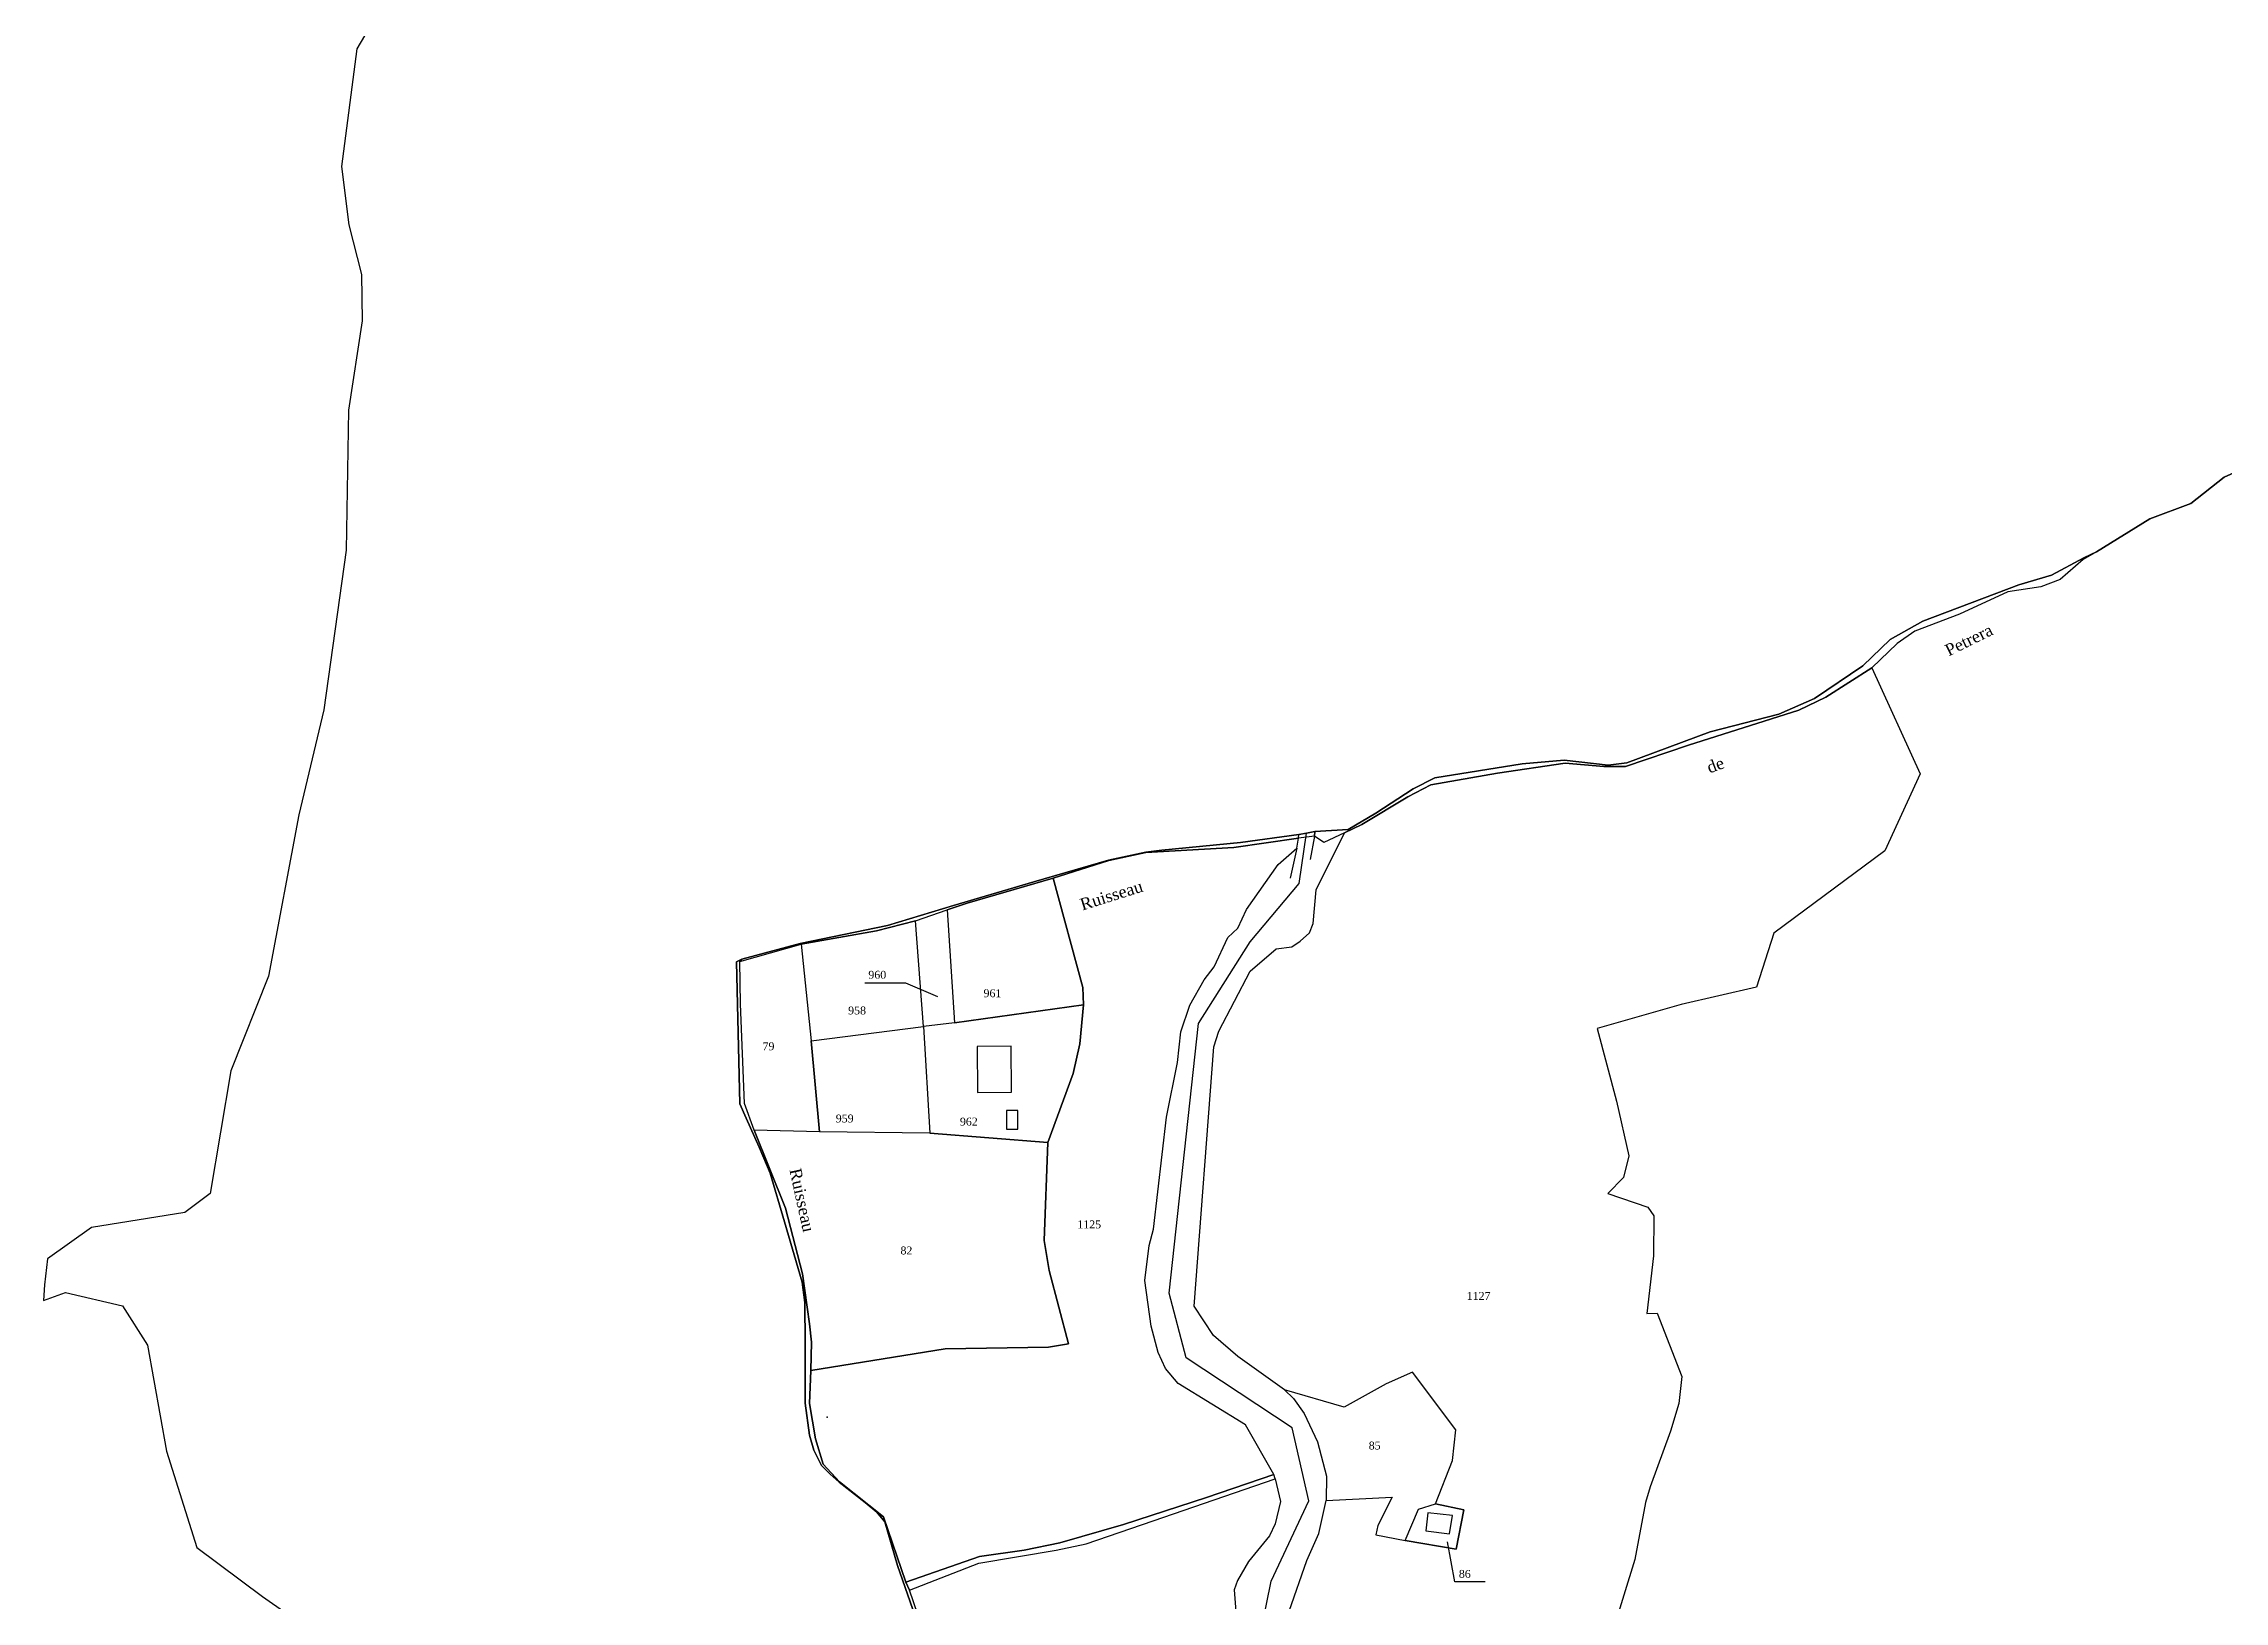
# Model space of a CAD drawing. Extents: x 1206804 to 1210977, y 6152742 to 6157901.
# Drawn here: x 1207107 to 1207660, y 6156507 to 6156901 of the extents above; entities that cross this region are included whole.
import ezdxf

# ---------------------------------------------------------------- set-up
doc = ezdxf.new("R2010")
doc.units = 0
doc.linetypes.add('CONTINU', pattern=[0])
doc.layers.get('0').update_dxf_attribs({"linetype": 'CONTINU'})
for name, color, linetype in [('1FLECHEFL', 7, 'CONTINU'), ('1LIEUDIT', 7, 'CONTINU'), ('1PARCELLE', 7, 'CONTINU'), ('1SECTION', 7, 'CONTINU'), ('1SUBDSECT', 7, 'CONTINU'), ('1TRONFLUV', 7, 'CONTINU'), ('1ZONCOMM', 7, 'CONTINU'), ('3BATIDUR', 7, 'CONTINU'), ('3BATILEGER', 7, 'CONTINU'), ('3FLECHEPAR', 7, 'CONTINU'), ('3PARCELLETEX', 7, 'CONTINU'), ('3PONT', 7, 'CONTINU'), ('3SENTIER', 7, 'CONTINU'), ('3TRONFLUVTEX', 7, 'CONTINU')]:
    doc.layers.add(name, color=color, linetype=linetype)
doc.styles.get("Standard").update_dxf_attribs({"font": 'Times New Roman'})

# ---------------------------------------------------------------- blocks, each defined once
blk = doc.blocks.new('FLECHRU1')
blk.add_point((0, 0))

msp = doc.modelspace()

# ---------------------------------------------------------------- linework, layer by layer
at = {"layer": '1LIEUDIT'}
msp.add_lwpolyline([(1207666.86, 6156794.94), (1207659.66, 6156791.68), (1207651.21, 6156785.05), (1207640.8, 6156781.15), (1207627.34, 6156772.81), (1207624.08, 6156771.28), (1207615.88, 6156766.85), (1207607.64, 6156764.44), (1207583.32, 6156755.22), (1207575.01, 6156750.58), (1207568.08, 6156743.94), (1207555.87, 6156735.69), (1207546.82, 6156731.69), (1207529.41, 6156727.18), (1207508.29, 6156719.32), (1207503.61, 6156718.75), (1207492.41, 6156720.04), (1207481.82, 6156719.11), (1207459.64, 6156715.52), (1207454.15, 6156712.77), (1207444.73, 6156706.6), (1207437.73, 6156702.47), (1207429.3, 6156701.95), (1207427.17, 6156701.54), (1207425.22, 6156701.25), (1207410.48, 6156699.19), (1207390.48, 6156697.28), (1207386.44, 6156696.74), (1207377.04, 6156694.75), (1207358.08, 6156689.25), (1207337.74, 6156683.25), (1207321.05, 6156678.17), (1207298.86, 6156673.59), (1207284.15, 6156669.67), (1207282.73, 6156668.98), (1207283.6, 6156633.03), (1207285.22, 6156629.4), (1207288.5, 6156622.01), (1207291.32, 6156615.47), (1207294.97, 6156603.13), (1207299.44, 6156587.84), (1207300.1, 6156582.71), (1207300.17, 6156572.3), (1207300.15, 6156557.21), (1207301.29, 6156549.12), (1207302.39, 6156545.32), (1207304.34, 6156541.4), (1207306.4, 6156539.34), (1207308.81, 6156537.17), (1207315.37, 6156532.02), (1207318.31, 6156529.59), (1207320.36, 6156527.16), (1207323.56, 6156516.11), (1207332.62, 6156490.2)], dxfattribs=at)
at = {"layer": '1PARCELLE'}
for points in [[(1207666.86, 6156794.94), (1207659.66, 6156791.68), (1207651.21, 6156785.05), (1207640.8, 6156781.15), (1207627.34, 6156772.81), (1207623.89, 6156770.82), (1207618.11, 6156765.79), (1207613.17, 6156763.91), (1207604.85, 6156762.7), (1207592.58, 6156757.04), (1207581.29, 6156752.72), (1207576.84, 6156749.56), (1207570.37, 6156743.41), (1207582.62, 6156716.59), (1207573.68, 6156697.09), (1207545.55, 6156676.23), (1207541.2, 6156662.52), (1207522.12, 6156658.17), (1207500.84, 6156652.05), (1207505.67, 6156633.65), (1207508.82, 6156619.84), (1207507.49, 6156614.32), (1207503.52, 6156610.31), (1207513.64, 6156606.82), (1207515.17, 6156604.63), (1207515.09, 6156594.48), (1207513.39, 6156579.88), (1207516, 6156580), (1207522.25, 6156563.93), (1207521.46, 6156557.14), (1207519.42, 6156550.1), (1207514.22, 6156536.05), (1207513.09, 6156532.04), (1207510.31, 6156517.62), (1207502.36, 6156491.6)], [(1207422.75, 6156504.53), (1207427.27, 6156517.39), (1207430.33, 6156524.21), (1207432.13, 6156532.53), (1207448.91, 6156533.43), (1207445.25, 6156526.25), (1207444.76, 6156523.83), (1207452.14, 6156522.46), (1207465.05, 6156520.22), (1207467.03, 6156530.2), (1207459.82, 6156531.7), (1207464.15, 6156542.71), (1207464.99, 6156550.45), (1207454.05, 6156565.06), (1207447.32, 6156562.09), (1207436.7, 6156556.17), (1207421.56, 6156560.55), (1207409.79, 6156569), (1207403.6, 6156574.31), (1207398.7, 6156581.78), (1207403.68, 6156647.4), (1207404.96, 6156651.45), (1207412.91, 6156666.63), (1207419.48, 6156672.28), (1207423.45, 6156672.78), (1207425.55, 6156674.24), (1207427.89, 6156676.31), (1207428.87, 6156678.7), (1207429.66, 6156687.16), (1207436.82, 6156701.63), (1207441.15, 6156703.76), (1207452.83, 6156710.78), (1207458.69, 6156713.76), (1207475.55, 6156716.75), (1207492.67, 6156719.3), (1207502.51, 6156718.46), (1207508.01, 6156718.44), (1207523.93, 6156723.87), (1207551.87, 6156732.73), (1207558.7, 6156735.95), (1207570.37, 6156743.41), (1207570.37, 6156743.41), (1207582.62, 6156716.59), (1207573.68, 6156697.09), (1207545.55, 6156676.23), (1207541.2, 6156662.52), (1207522.12, 6156658.17), (1207500.84, 6156652.05), (1207505.67, 6156633.65), (1207508.82, 6156619.84), (1207507.49, 6156614.32), (1207503.52, 6156610.31), (1207513.64, 6156606.82), (1207515.17, 6156604.63), (1207515.09, 6156594.48), (1207513.39, 6156579.88), (1207516, 6156580), (1207522.25, 6156563.93), (1207521.46, 6156557.14), (1207519.42, 6156550.1), (1207514.22, 6156536.05), (1207513.09, 6156532.04), (1207510.31, 6156517.62), (1207502.36, 6156491.6)], [(1207335.19, 6156484.71), (1207326.63, 6156509.88), (1207344.15, 6156516.7), (1207363.75, 6156520.01), (1207371.33, 6156521.61), (1207388.34, 6156527.45), (1207419.26, 6156538.08), (1207420.55, 6156532.28), (1207419.21, 6156526.61), (1207417.8, 6156523.6), (1207412.47, 6156517.1), (1207409.72, 6156512.32), (1207408.85, 6156509.95), (1207409.37, 6156503.35)]]:
    msp.add_lwpolyline(points, dxfattribs=at)
for points in [[(1207361.63, 6156623.19), (1207360.75, 6156598.38), (1207361.94, 6156590.84), (1207366.84, 6156572.24), (1207361.83, 6156571.42), (1207335.62, 6156570.97), (1207301.64, 6156565.44), (1207301.24, 6156557.16), (1207302.75, 6156548.16), (1207304.75, 6156541.74), (1207308.87, 6156537.29), (1207319.99, 6156528.43), (1207325.66, 6156511.91), (1207344.32, 6156518.36), (1207355.64, 6156520), (1207364.66, 6156521.82), (1207380.77, 6156526.48), (1207401.86, 6156533.35), (1207418.92, 6156539.13), (1207411.7, 6156551.72), (1207394.67, 6156562.21), (1207391.47, 6156565.97), (1207389.56, 6156570.07), (1207387.85, 6156576.7), (1207386.18, 6156588.3), (1207387.28, 6156597.13), (1207388.45, 6156601.26), (1207391.71, 6156629.64), (1207394.45, 6156643.51), (1207395.37, 6156651.21), (1207397.63, 6156657.98), (1207401.24, 6156664.45), (1207403.77, 6156667.71), (1207407.23, 6156675.09), (1207409.75, 6156677.48), (1207411.97, 6156682.22), (1207419.98, 6156693.64), (1207424.71, 6156697.76), (1207425.11, 6156700.32), (1207408.78, 6156697.88), (1207386.46, 6156696.65), (1207377.1, 6156694.59), (1207362.99, 6156690.13), (1207370.52, 6156662.46), (1207370.7, 6156658.07), (1207369.72, 6156648.22), (1207368.05, 6156640.66), (1207361.63, 6156623.19)], [(1207336.11, 6156682.14), (1207337.98, 6156653.54), (1207370.7, 6156658.07), (1207370.52, 6156662.46), (1207362.99, 6156690.13), (1207341.17, 6156683.82), (1207336.11, 6156682.14)], [(1207330.11, 6156652.56), (1207328.1, 6156679.32), (1207336.11, 6156682.14), (1207337.98, 6156653.54), (1207330.11, 6156652.56)], [(1207301.67, 6156648.97), (1207330.11, 6156652.56), (1207328.1, 6156679.32), (1207318.21, 6156676.84), (1207299.12, 6156673.43), (1207301.67, 6156648.97)], [(1207301.67, 6156648.97), (1207303.82, 6156625.9), (1207287.21, 6156626.34), (1207284.77, 6156633.06), (1207283.78, 6156658.37), (1207283.59, 6156669.08), (1207299.12, 6156673.43), (1207301.67, 6156648.97)], [(1207330.11, 6156652.56), (1207331.78, 6156625.58), (1207361.63, 6156623.19), (1207368.05, 6156640.66), (1207369.72, 6156648.22), (1207370.7, 6156658.07), (1207337.98, 6156653.54), (1207330.11, 6156652.56)], [(1207301.67, 6156648.97), (1207330.11, 6156652.56), (1207331.78, 6156625.58), (1207303.82, 6156625.9), (1207301.67, 6156648.97)], [(1207331.78, 6156625.58), (1207303.82, 6156625.9), (1207287.21, 6156626.34), (1207295.2, 6156606.6), (1207299.52, 6156589.99), (1207301.3, 6156577.28), (1207301.73, 6156572.63), (1207301.64, 6156565.44), (1207335.62, 6156570.97), (1207361.83, 6156571.42), (1207366.84, 6156572.24), (1207361.94, 6156590.84), (1207360.75, 6156598.38), (1207361.63, 6156623.19), (1207331.78, 6156625.58)], [(1207459.82, 6156531.7), (1207464.15, 6156542.71), (1207464.99, 6156550.45), (1207454.05, 6156565.06), (1207447.32, 6156562.09), (1207436.7, 6156556.17), (1207421.56, 6156560.55), (1207423.87, 6156558.38), (1207426.57, 6156554.56), (1207429.95, 6156547.43), (1207432.27, 6156538.73), (1207432.13, 6156532.53), (1207448.91, 6156533.43), (1207445.25, 6156526.25), (1207444.76, 6156523.83), (1207452.14, 6156522.46), (1207455.51, 6156530.38), (1207459.82, 6156531.7)], [(1207459.82, 6156531.7), (1207467.03, 6156530.2), (1207465.05, 6156520.22), (1207452.14, 6156522.46), (1207455.51, 6156530.38), (1207459.82, 6156531.7)]]:
    msp.add_lwpolyline(points, close=True, dxfattribs=at)
at = {"layer": '1SECTION'}
msp.add_lwpolyline([(1207192.41, 6156910.04), (1207186.56, 6156900.13), (1207182.67, 6156870.36), (1207184.6, 6156855.61), (1207187.77, 6156843.04), (1207187.98, 6156831.3), (1207184.46, 6156808.64), (1207183.91, 6156773.19), (1207178.23, 6156732.74), (1207171.91, 6156706.23), (1207164.17, 6156665.34), (1207154.71, 6156641.34), (1207149.41, 6156610.3), (1207143.03, 6156605.48), (1207119.37, 6156601.67), (1207108.21, 6156593.76), (1207107.46, 6156587.14), (1207107.24, 6156583.24), (1207112.75, 6156585.25), (1207127.25, 6156581.89), (1207133.59, 6156571.9), (1207138.33, 6156545.09), (1207146.05, 6156520.63), (1207162.73, 6156508.23), (1207211.41, 6156474.19)], dxfattribs=at)
at = {"layer": '1SUBDSECT'}
msp.add_lwpolyline([(1207332.62, 6156490.2), (1207323.56, 6156516.11), (1207320.36, 6156527.16), (1207318.31, 6156529.59), (1207315.37, 6156532.02), (1207308.81, 6156537.17), (1207306.4, 6156539.34), (1207304.34, 6156541.4), (1207302.39, 6156545.32), (1207301.29, 6156549.12), (1207300.15, 6156557.21), (1207300.17, 6156572.3), (1207300.1, 6156582.71), (1207299.44, 6156587.84), (1207294.97, 6156603.13), (1207291.32, 6156615.47), (1207288.5, 6156622.01), (1207285.22, 6156629.4), (1207283.6, 6156633.03), (1207282.73, 6156668.98), (1207284.15, 6156669.67), (1207298.86, 6156673.59), (1207321.05, 6156678.17), (1207337.74, 6156683.25), (1207358.08, 6156689.25), (1207377.04, 6156694.75), (1207386.44, 6156696.74), (1207390.48, 6156697.28), (1207410.48, 6156699.19), (1207425.22, 6156701.25), (1207427.17, 6156701.54), (1207429.3, 6156701.95), (1207437.73, 6156702.47), (1207444.73, 6156706.6), (1207454.15, 6156712.77), (1207459.64, 6156715.52), (1207481.82, 6156719.11), (1207492.41, 6156720.04), (1207503.61, 6156718.75), (1207508.29, 6156719.32), (1207529.41, 6156727.18), (1207546.82, 6156731.69), (1207555.87, 6156735.69), (1207568.08, 6156743.94), (1207575.01, 6156750.58), (1207583.32, 6156755.22), (1207607.64, 6156764.44), (1207615.88, 6156766.85), (1207624.08, 6156771.28), (1207627.34, 6156772.81), (1207640.8, 6156781.15), (1207651.21, 6156785.05), (1207659.66, 6156791.68), (1207666.86, 6156794.94)], dxfattribs=at)
at = {"layer": '1TRONFLUV'}
for points in [[(1207570.37, 6156743.41), (1207558.7, 6156735.95), (1207551.87, 6156732.73), (1207523.93, 6156723.87), (1207508.01, 6156718.44), (1207502.51, 6156718.46), (1207492.67, 6156719.3), (1207475.55, 6156716.75), (1207458.69, 6156713.76), (1207452.83, 6156710.78), (1207441.15, 6156703.76), (1207436.82, 6156701.63), (1207431.54, 6156699.17), (1207429.2, 6156700.82), (1207429.3, 6156701.95), (1207437.73, 6156702.47), (1207444.73, 6156706.6), (1207454.15, 6156712.77), (1207459.64, 6156715.52), (1207481.82, 6156719.11), (1207492.41, 6156720.04), (1207503.61, 6156718.75), (1207508.29, 6156719.32), (1207529.41, 6156727.18), (1207546.82, 6156731.69), (1207555.87, 6156735.69), (1207568.08, 6156743.94), (1207575.01, 6156750.58), (1207583.32, 6156755.22), (1207607.64, 6156764.44), (1207615.88, 6156766.85), (1207624.08, 6156771.28), (1207627.34, 6156772.81), (1207623.89, 6156770.82), (1207618.11, 6156765.79), (1207613.17, 6156763.91), (1207604.85, 6156762.7), (1207592.58, 6156757.04), (1207581.29, 6156752.72), (1207576.84, 6156749.56), (1207570.37, 6156743.41)], [(1207362.99, 6156690.13), (1207377.1, 6156694.59), (1207386.46, 6156696.65), (1207408.78, 6156697.88), (1207425.11, 6156700.32), (1207425.22, 6156701.25), (1207410.48, 6156699.19), (1207390.48, 6156697.28), (1207386.44, 6156696.74), (1207377.04, 6156694.75), (1207358.08, 6156689.25), (1207337.74, 6156683.25), (1207321.05, 6156678.17), (1207298.86, 6156673.59), (1207284.15, 6156669.67), (1207283.59, 6156669.08), (1207299.12, 6156673.43), (1207318.21, 6156676.84), (1207328.1, 6156679.32), (1207336.11, 6156682.14), (1207341.17, 6156683.82), (1207362.99, 6156690.13)], [(1207325.66, 6156511.91), (1207326.63, 6156509.88), (1207344.15, 6156516.7), (1207363.75, 6156520.01), (1207371.33, 6156521.61), (1207388.34, 6156527.45), (1207419.26, 6156538.08), (1207418.92, 6156539.13), (1207401.86, 6156533.35), (1207380.77, 6156526.48), (1207364.66, 6156521.82), (1207355.64, 6156520), (1207344.32, 6156518.36), (1207325.66, 6156511.91)]]:
    msp.add_lwpolyline(points, close=True, dxfattribs=at)
msp.add_lwpolyline([(1207335.19, 6156484.71), (1207326.63, 6156509.88), (1207325.66, 6156511.91), (1207319.99, 6156528.43), (1207308.87, 6156537.29), (1207304.75, 6156541.74), (1207302.75, 6156548.16), (1207301.24, 6156557.16), (1207301.64, 6156565.44), (1207301.73, 6156572.63), (1207301.3, 6156577.28), (1207299.52, 6156589.99), (1207295.2, 6156606.6), (1207287.21, 6156626.34), (1207284.77, 6156633.06), (1207283.78, 6156658.37), (1207283.59, 6156669.08), (1207284.15, 6156669.67), (1207282.73, 6156668.98), (1207283.6, 6156633.03), (1207285.22, 6156629.4), (1207288.5, 6156622.01), (1207291.32, 6156615.47), (1207294.97, 6156603.13), (1207299.44, 6156587.84), (1207300.1, 6156582.71), (1207300.17, 6156572.3), (1207300.15, 6156557.21), (1207301.29, 6156549.12), (1207302.39, 6156545.32), (1207304.34, 6156541.4), (1207306.4, 6156539.34), (1207308.81, 6156537.17), (1207315.37, 6156532.02), (1207318.31, 6156529.59), (1207320.36, 6156527.16), (1207323.56, 6156516.11), (1207332.62, 6156490.2)], dxfattribs=at)
at = {"layer": '1ZONCOMM'}
msp.add_lwpolyline([(1207321.05, 6155924.9), (1207361.5, 6156114.44), (1207379.67, 6156203.71), (1207381.25, 6156248.19), (1207393.71, 6156281.34), (1207401.3, 6156328.3), (1207410.54, 6156354.2), (1207410.15, 6156373.01), (1207402.27, 6156412.9), (1207403.43, 6156426.29), (1207415.11, 6156446.61), (1207417.43, 6156458.82), (1207413.31, 6156488.02), (1207418.24, 6156512.16), (1207427.77, 6156532.51), (1207423.54, 6156550.98), (1207396.67, 6156568.71), (1207392.41, 6156585.03), (1207399.79, 6156653.31), (1207412.93, 6156673.99), (1207425.3, 6156688.83), (1207427.17, 6156701.54)], dxfattribs=at)
at = {"layer": '3BATIDUR'}
for points in [[(1207352.39, 6156647.57), (1207343.77, 6156647.51), (1207343.84, 6156635.91), (1207352.46, 6156635.97), (1207352.39, 6156647.57)], [(1207457.94, 6156529.43), (1207457.36, 6156524.87), (1207463.38, 6156524.1), (1207464.14, 6156528.72), (1207457.94, 6156529.43)]]:
    msp.add_lwpolyline(points, close=True, dxfattribs=at)
at = {"layer": '3BATILEGER'}
msp.add_lwpolyline([(1207354.02, 6156631.3), (1207352.49, 6156631.29), (1207351.17, 6156631.28), (1207351.2, 6156626.57), (1207354.05, 6156626.59), (1207354.02, 6156631.3)], close=True, dxfattribs=at)
at = {"layer": '3FLECHEPAR'}
for points in [[(1207315.25, 6156663.69), (1207325.6, 6156663.67), (1207333.65, 6156660.15)], [(1207472.42, 6156511.97), (1207464.78, 6156511.98), (1207462.88, 6156522.1)]]:
    msp.add_lwpolyline(points, dxfattribs=at)
at = {"layer": '3PONT'}
msp.add_lwpolyline([(1207429.2, 6156700.82), (1207425.11, 6156700.32), (1207425.22, 6156701.25), (1207427.17, 6156701.54), (1207429.3, 6156701.95), (1207429.2, 6156700.82)], close=True, dxfattribs=at)
at = {"layer": '3SENTIER'}
for points in [[(1207429.2, 6156700.82), (1207428.11, 6156694.85)], [(1207424.71, 6156697.76), (1207422.99, 6156690.12)]]:
    msp.add_lwpolyline(points, dxfattribs=at)

# ---------------------------------------------------------------- block references
at = {"layer": '1FLECHEFL', "rotation": 297.7}
msp.add_blockref('FLECHRU1', (1207305.76, 6156553.63), dxfattribs=at)

# ---------------------------------------------------------------- texts
at = {"layer": '3PARCELLETEX'}
for s, p in [('960', (1207316.17, 6156664.69)), ('961', (1207345.34, 6156660.01)), ('958', (1207311.05, 6156655.65)), ('79', (1207289.36, 6156646.58)), ('959', (1207307.91, 6156628.3)), ('962', (1207339.36, 6156627.5)), ('1125', (1207369.1, 6156601.48)), ('82', (1207324.31, 6156594.87)), ('1127', (1207467.75, 6156583.37)), ('85', (1207442.93, 6156545.48)), ('86', (1207465.76, 6156512.98))]:
    msp.add_text(s, height=2, dxfattribs=at).set_placement(p)
at = {"layer": '3TRONFLUVTEX'}
for s, rotation, p in [('Petrera', 26.2, (1207589.87, 6156746.29)), ('de', 20.3, (1207529.28, 6156716.65)), ('Ruisseau', 17.4, (1207370.39, 6156681.94)), ('Ruisseau', 282.3, (1207296.17, 6156616.31))]:
    msp.add_text(s, height=3, rotation=rotation, dxfattribs=at).set_placement(p)

doc.saveas('drawing.dxf')
